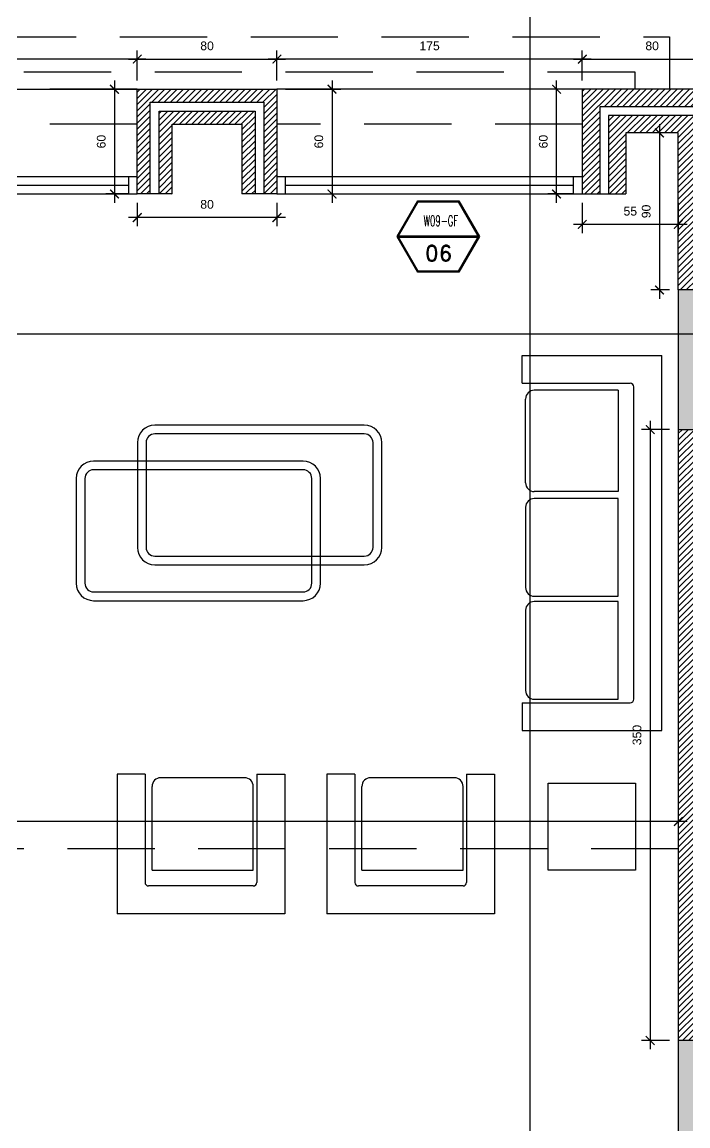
# Model space of a CAD drawing. Header units: centimetres. Extents: x 96271 to 179142, y 9855 to 112216.
# Drawn here: x 139361 to 139742, y 71701 to 72334 of the extents above; entities that cross this region are included whole.
import ezdxf
from ezdxf.enums import TextEntityAlignment as Align

# ---------------------------------------------------------------- set-up
doc = ezdxf.new("R2010")
doc.units = ezdxf.units.CM
doc.header["$LTSCALE"] = 100
doc.header["$MEASUREMENT"] = 0
doc.header["$PDSIZE"] = 0.2
doc.linetypes.add('DASHED', pattern=[0.75, 0.5, -0.25])
doc.layers.get('0').update_dxf_attribs({"linetype": 'CONTINUOUS'})
doc.layers.get('DEFPOINTS').update_dxf_attribs({"linetype": 'CONTINUOUS'})
for name, color, linetype in [('A-Dim', 2, 'CONTINUOUS'), ('A-Dim CMU', 2, 'CONTINUOUS'), ('A-Furn-Free', 32, 'CONTINUOUS'), ('A-Glass-Full', 140, 'CONTINUOUS'), ('A-Otln-Abv', 1, 'DASHED'), ('A-Patt-CMU', 8, 'CONTINUOUS'), ('A-Patt-Strcr', 8, 'CONTINUOUS'), ('A-Wall-Full', 5, 'CONTINUOUS'), ('A-Wall-Prht', 2, 'CONTINUOUS'), ('A-Wall-Strctr', 6, 'CONTINUOUS'), ('A-WINDOW-ANOT', 131, 'CONTINUOUS')]:
    doc.layers.add(name, color=color, linetype=linetype)
doc.layers.add('A-Sect-Iden', color=191, linetype='CONTINUOUS', lineweight=25)
doc.styles.add('ROMAND', font='romand.shx', dxfattribs={"height": 10})
doc.styles.get("Standard").update_dxf_attribs({"font": 'arial.ttf'})
doc.dimstyles.new('1-50', dxfattribs={"dimtxt": 11.25, "dimasz": 5, "dimexe": 5, "dimexo": 5, "dimgap": 5, "dimtad": 1, "dimdec": 1, "dimrnd": 0.5, "dimzin": 12, "dimdsep": 46, "dimtxsty": 'Standard', "dimblk": 'ARCHTICK', "dimcen": 0.09, "dimdle": 5, "dimadec": 0, "dimazin": 3, "dimtfac": 1, "dimtdec": 1, "dimtix": 1, "dimtofl": 0, "dimtmove": 1, "dimatfit": 3, "dimfxl": 5, "dimtolj": 1, "dimtzin": 0, "dimarcsym": 0})
pattern_1 = [(225, (149663.1543, 69378.0145), (1.76776695, -1.76776695), [])]

# ---------------------------------------------------------------- blocks, each defined once
blk = doc.blocks.new('_ArchTick')
at = {"color": 0, "linetype": 'ByBlock', "const_width": 0.15}
blk.add_lwpolyline([(-0.5, -0.5), (0.5, 0.5)], dxfattribs=at)
blk = doc.blocks.new('*D155')
at = {"layer": 'A-Dim', "color": 0, "lineweight": -2, "transparency": 16777216}
blk.add_line((139741.56, 71875.8), (138906.56, 71875.8), dxfattribs=at)
at = {"layer": 'DEFPOINTS', "color": 0, "transparency": 16777216}
for p in [(138911.56, 71875.8), (138911.56, 71723.54), (139736.56, 71723.54)]:
    blk.add_point(p, dxfattribs=at)
at = {"layer": 'A-Dim', "color": 0, "lineweight": -2, "transparency": 16777216, "xscale": 5, "yscale": 5, "zscale": 5}
for p, rotation in [((138911.56, 71875.8), 180.0000000020192), ((139736.56, 71875.8), 2.019184819346265e-09)]:
    blk.add_blockref('_ArchTick', p, dxfattribs=dict(at, rotation=rotation))
at = {"layer": 'A-Dim', "color": 0, "transparency": 16777216, "insert": (139324.06, 71886.54), "char_height": 11.25, "attachment_point": 5, "rotation": 0}
blk.add_mtext('\\A1;825', dxfattribs=at)
blk = doc.blocks.new('LAMM003')
for p, q in [((0.6, 0.8), (-0.6, 0.8)), ((-0.7, 0.7), (-0.7, 0.1)), ((-0.65, 0.7), (-0.65, 0.1)), ((0.6, 0.75), (-0.6, 0.75)), ((0.65, 0.1), (0.65, 0.7)), ((0.7, 0.1), (0.7, 0.7)), ((-0.6, 0.05), (0.6, 0.05)), ((-0.6, 0), (0.6, 0))]:
    blk.add_line(p, q)
for centre, radius, start, end in [((-0.6, 0.7), 0.1, 90, 180), ((0.6, 0.7), 0.1, 360, 90), ((-0.6, 0.7), 0.05, 90, 180), ((0.6, 0.7), 0.05, 360, 90), ((-0.6, 0.1), 0.1, 180, 270), ((-0.6, 0.1), 0.05, 180, 270), ((0.6, 0.1), 0.1, 270, 0), ((0.6, 0.1), 0.05, 270, 0)]:
    blk.add_arc(centre, radius, start, end)
blk = doc.blocks.new('*D666')
at = {"layer": 'A-Dim CMU', "color": 0, "lineweight": -2, "transparency": 16777216}
for p, q in [((139421.56, 72312.59), (139511.56, 72312.59)), ((139426.56, 72300.33), (139426.56, 72317.59)), ((139506.56, 72300.33), (139506.56, 72317.59))]:
    blk.add_line(p, q, dxfattribs=at)
at = {"layer": 'DEFPOINTS', "color": 0, "transparency": 16777216}
for p in [(139506.56, 72312.59), (139426.56, 72295.33), (139506.56, 72295.33)]:
    blk.add_point(p, dxfattribs=at)
at = {"layer": 'A-Dim CMU', "color": 0, "lineweight": -2, "transparency": 16777216, "xscale": 5, "yscale": 5, "zscale": 5, "rotation": 180}
blk.add_blockref('_ArchTick', (139426.56, 72312.59), dxfattribs=at)
at = {"layer": 'A-Dim CMU', "color": 0, "lineweight": -2, "transparency": 16777216, "xscale": 5, "yscale": 5, "zscale": 5}
blk.add_blockref('_ArchTick', (139506.56, 72312.59), dxfattribs=at)
at = {"layer": 'A-Dim CMU', "color": 0, "transparency": 16777216, "insert": (139466.56, 72320.15), "char_height": 5, "attachment_point": 5}
blk.add_mtext('\\A1;80', dxfattribs=at)
blk = doc.blocks.new('*D667')
at = {"layer": 'A-Dim CMU', "color": 0, "lineweight": -2, "transparency": 16777216}
for p, q in [((139538.15, 72300.33), (139538.15, 72230.33)), ((139511.56, 72295.33), (139543.15, 72295.33)), ((139511.56, 72235.33), (139543.15, 72235.33))]:
    blk.add_line(p, q, dxfattribs=at)
at = {"layer": 'DEFPOINTS', "color": 0, "transparency": 16777216}
for p in [(139506.56, 72295.33), (139506.56, 72235.33), (139538.15, 72235.33)]:
    blk.add_point(p, dxfattribs=at)
at = {"layer": 'A-Dim CMU', "color": 0, "lineweight": -2, "transparency": 16777216, "xscale": 5, "yscale": 5, "zscale": 5}
for p, rotation in [((139538.15, 72295.33), 90), ((139538.15, 72235.33), 270)]:
    blk.add_blockref('_ArchTick', p, dxfattribs=dict(at, rotation=rotation))
at = {"layer": 'A-Dim CMU', "color": 0, "transparency": 16777216, "insert": (139530.59, 72265.33), "char_height": 5, "attachment_point": 5, "rotation": 90}
blk.add_mtext('\\A1;60', dxfattribs=at)
blk = doc.blocks.new('*D668')
at = {"layer": 'A-Dim CMU', "color": 0, "lineweight": -2, "transparency": 16777216}
for p, q in [((139426.56, 72230.33), (139426.56, 72216.8)), ((139506.56, 72230.33), (139506.56, 72216.8)), ((139511.56, 72221.8), (139421.56, 72221.8))]:
    blk.add_line(p, q, dxfattribs=at)
at = {"layer": 'DEFPOINTS', "color": 0, "transparency": 16777216}
for p in [(139426.56, 72235.33), (139506.56, 72235.33), (139426.56, 72221.8)]:
    blk.add_point(p, dxfattribs=at)
at = {"layer": 'A-Dim CMU', "color": 0, "lineweight": -2, "transparency": 16777216, "xscale": 5, "yscale": 5, "zscale": 5, "rotation": 180}
blk.add_blockref('_ArchTick', (139426.56, 72221.8), dxfattribs=at)
at = {"layer": 'A-Dim CMU', "color": 0, "lineweight": -2, "transparency": 16777216, "xscale": 5, "yscale": 5, "zscale": 5}
blk.add_blockref('_ArchTick', (139506.56, 72221.8), dxfattribs=at)
at = {"layer": 'A-Dim CMU', "color": 0, "transparency": 16777216, "insert": (139466.56, 72229.35), "char_height": 5, "attachment_point": 5}
blk.add_mtext('\\A1;80', dxfattribs=at)
blk = doc.blocks.new('*D669')
at = {"layer": 'A-Dim CMU', "color": 0, "lineweight": -2, "transparency": 16777216}
for p, q in [((139413.52, 72300.33), (139413.52, 72230.33)), ((139421.56, 72295.33), (139408.52, 72295.33)), ((139421.56, 72235.33), (139408.52, 72235.33))]:
    blk.add_line(p, q, dxfattribs=at)
at = {"layer": 'DEFPOINTS', "color": 0, "transparency": 16777216}
for p in [(139426.56, 72295.33), (139413.52, 72235.33), (139426.56, 72235.33)]:
    blk.add_point(p, dxfattribs=at)
at = {"layer": 'A-Dim CMU', "color": 0, "lineweight": -2, "transparency": 16777216, "xscale": 5, "yscale": 5, "zscale": 5}
for p, rotation in [((139413.52, 72295.33), 90), ((139413.52, 72235.33), 270)]:
    blk.add_blockref('_ArchTick', p, dxfattribs=dict(at, rotation=rotation))
at = {"layer": 'A-Dim CMU', "color": 0, "transparency": 16777216, "insert": (139405.97, 72265.33), "char_height": 5, "attachment_point": 5, "rotation": 90}
blk.add_mtext('\\A1;60', dxfattribs=at)
blk = doc.blocks.new('*D670')
at = {"layer": 'A-Dim CMU', "color": 0, "lineweight": -2, "transparency": 16777216}
for p, q in [((139676.56, 72312.59), (139766.56, 72312.59)), ((139681.56, 72300.33), (139681.56, 72317.59)), ((139761.56, 72300.33), (139761.56, 72317.59))]:
    blk.add_line(p, q, dxfattribs=at)
at = {"layer": 'DEFPOINTS', "color": 0, "transparency": 16777216}
for p in [(139761.56, 72312.59), (139681.56, 72295.33), (139761.56, 72295.33)]:
    blk.add_point(p, dxfattribs=at)
at = {"layer": 'A-Dim CMU', "color": 0, "lineweight": -2, "transparency": 16777216, "xscale": 5, "yscale": 5, "zscale": 5, "rotation": 180}
blk.add_blockref('_ArchTick', (139681.56, 72312.59), dxfattribs=at)
at = {"layer": 'A-Dim CMU', "color": 0, "lineweight": -2, "transparency": 16777216, "xscale": 5, "yscale": 5, "zscale": 5}
blk.add_blockref('_ArchTick', (139761.56, 72312.59), dxfattribs=at)
at = {"layer": 'A-Dim CMU', "color": 0, "transparency": 16777216, "insert": (139721.56, 72320.15), "char_height": 5, "attachment_point": 5}
blk.add_mtext('\\A1;80', dxfattribs=at)
blk = doc.blocks.new('*D672')
at = {"layer": 'A-Dim CMU', "color": 0, "lineweight": -2, "transparency": 16777216}
for p, q in [((139725.74, 72275.33), (139725.74, 72175.33)), ((139731.56, 72270.33), (139720.74, 72270.33)), ((139731.56, 72180.33), (139720.74, 72180.33))]:
    blk.add_line(p, q, dxfattribs=at)
at = {"layer": 'DEFPOINTS', "color": 0, "transparency": 16777216}
for p in [(139736.56, 72270.33), (139725.74, 72180.33), (139736.56, 72180.33)]:
    blk.add_point(p, dxfattribs=at)
at = {"layer": 'A-Dim CMU', "color": 0, "lineweight": -2, "transparency": 16777216, "xscale": 5, "yscale": 5, "zscale": 5}
for p, rotation in [((139725.74, 72270.33), 90), ((139725.74, 72180.33), 270)]:
    blk.add_blockref('_ArchTick', p, dxfattribs=dict(at, rotation=rotation))
at = {"layer": 'A-Dim CMU', "color": 0, "transparency": 16777216, "insert": (139718.18, 72225.33), "char_height": 5, "attachment_point": 5, "rotation": 90}
blk.add_mtext('\\A1;90', dxfattribs=at)
blk = doc.blocks.new('*D673')
at = {"layer": 'A-Dim CMU', "color": 0, "lineweight": -2, "transparency": 16777216}
for p, q in [((139681.56, 72230.33), (139681.56, 72212.89)), ((139736.56, 72230.33), (139736.56, 72212.89)), ((139741.56, 72217.89), (139676.56, 72217.89))]:
    blk.add_line(p, q, dxfattribs=at)
at = {"layer": 'DEFPOINTS', "color": 0, "transparency": 16777216}
for p in [(139681.56, 72235.33), (139736.56, 72235.33), (139681.56, 72217.89)]:
    blk.add_point(p, dxfattribs=at)
at = {"layer": 'A-Dim CMU', "color": 0, "lineweight": -2, "transparency": 16777216, "xscale": 5, "yscale": 5, "zscale": 5, "rotation": 180}
blk.add_blockref('_ArchTick', (139681.56, 72217.89), dxfattribs=at)
at = {"layer": 'A-Dim CMU', "color": 0, "lineweight": -2, "transparency": 16777216, "xscale": 5, "yscale": 5, "zscale": 5}
blk.add_blockref('_ArchTick', (139736.56, 72217.89), dxfattribs=at)
at = {"layer": 'A-Dim CMU', "color": 0, "transparency": 16777216, "insert": (139709.06, 72225.43), "char_height": 5, "attachment_point": 5}
blk.add_mtext('\\A1;55', dxfattribs=at)
blk = doc.blocks.new('*D674')
at = {"layer": 'A-Dim CMU', "color": 0, "lineweight": -2, "transparency": 16777216}
for p, q in [((139666.78, 72230.33), (139666.78, 72300.33)), ((139676.56, 72295.33), (139661.78, 72295.33)), ((139676.56, 72235.33), (139661.78, 72235.33))]:
    blk.add_line(p, q, dxfattribs=at)
at = {"layer": 'DEFPOINTS', "color": 0, "transparency": 16777216}
for p in [(139666.78, 72295.33), (139681.56, 72295.33), (139681.56, 72235.33)]:
    blk.add_point(p, dxfattribs=at)
at = {"layer": 'A-Dim CMU', "color": 0, "lineweight": -2, "transparency": 16777216, "xscale": 5, "yscale": 5, "zscale": 5}
for p, rotation in [((139666.78, 72295.33), 90), ((139666.78, 72235.33), 270)]:
    blk.add_blockref('_ArchTick', p, dxfattribs=dict(at, rotation=rotation))
at = {"layer": 'A-Dim CMU', "color": 0, "transparency": 16777216, "insert": (139659.23, 72265.33), "char_height": 5, "attachment_point": 5, "rotation": 90}
blk.add_mtext('\\A1;60', dxfattribs=at)
blk = doc.blocks.new('*D675')
at = {"layer": 'A-Dim CMU', "color": 0, "lineweight": -2, "transparency": 16777216}
for p, q in [((139686.56, 72312.59), (139501.56, 72312.59)), ((139506.56, 72300.33), (139506.56, 72317.59)), ((139681.56, 72300.33), (139681.56, 72317.59))]:
    blk.add_line(p, q, dxfattribs=at)
at = {"layer": 'DEFPOINTS', "color": 0, "transparency": 16777216}
for p in [(139506.56, 72312.59), (139506.56, 72295.33), (139681.56, 72295.33)]:
    blk.add_point(p, dxfattribs=at)
at = {"layer": 'A-Dim CMU', "color": 0, "lineweight": -2, "transparency": 16777216, "xscale": 5, "yscale": 5, "zscale": 5, "rotation": 180}
blk.add_blockref('_ArchTick', (139506.56, 72312.59), dxfattribs=at)
at = {"layer": 'A-Dim CMU', "color": 0, "lineweight": -2, "transparency": 16777216, "xscale": 5, "yscale": 5, "zscale": 5}
blk.add_blockref('_ArchTick', (139681.56, 72312.59), dxfattribs=at)
at = {"layer": 'A-Dim CMU', "color": 0, "transparency": 16777216, "insert": (139594.06, 72320.15), "char_height": 5, "attachment_point": 5}
blk.add_mtext('\\A1;175', dxfattribs=at)
blk = doc.blocks.new('*D676')
at = {"layer": 'A-Dim CMU', "color": 0, "lineweight": -2, "transparency": 16777216}
for p, q in [((139431.56, 72312.59), (139226.56, 72312.59)), ((139231.56, 72300.33), (139231.56, 72317.59)), ((139426.56, 72300.33), (139426.56, 72317.59))]:
    blk.add_line(p, q, dxfattribs=at)
at = {"layer": 'DEFPOINTS', "color": 0, "transparency": 16777216}
for p in [(139231.56, 72312.59), (139231.56, 72295.33), (139426.56, 72295.33)]:
    blk.add_point(p, dxfattribs=at)
at = {"layer": 'A-Dim CMU', "color": 0, "lineweight": -2, "transparency": 16777216, "xscale": 5, "yscale": 5, "zscale": 5, "rotation": 180}
blk.add_blockref('_ArchTick', (139231.56, 72312.59), dxfattribs=at)
at = {"layer": 'A-Dim CMU', "color": 0, "lineweight": -2, "transparency": 16777216, "xscale": 5, "yscale": 5, "zscale": 5}
blk.add_blockref('_ArchTick', (139426.56, 72312.59), dxfattribs=at)
at = {"layer": 'A-Dim CMU', "color": 0, "transparency": 16777216, "insert": (139329.06, 72320.15), "char_height": 5, "attachment_point": 5}
blk.add_mtext('\\A1;195', dxfattribs=at)
blk = doc.blocks.new('*D678')
at = {"layer": 'A-Dim CMU', "color": 0, "lineweight": -2, "transparency": 16777216}
for p, q in [((139720.45, 72105.33), (139720.45, 71745.33)), ((139731.56, 72100.33), (139715.45, 72100.33)), ((139731.56, 71750.33), (139715.45, 71750.33))]:
    blk.add_line(p, q, dxfattribs=at)
at = {"layer": 'DEFPOINTS', "color": 0, "transparency": 16777216}
for p in [(139736.56, 72100.33), (139720.45, 71750.33), (139736.56, 71750.33)]:
    blk.add_point(p, dxfattribs=at)
at = {"layer": 'A-Dim CMU', "color": 0, "lineweight": -2, "transparency": 16777216, "xscale": 5, "yscale": 5, "zscale": 5}
for p, rotation in [((139720.45, 72100.33), 90), ((139720.45, 71750.33), 270)]:
    blk.add_blockref('_ArchTick', p, dxfattribs=dict(at, rotation=rotation))
at = {"layer": 'A-Dim CMU', "color": 0, "transparency": 16777216, "insert": (139712.9, 71925.33), "char_height": 5, "attachment_point": 5, "rotation": 90}
blk.add_mtext('\\A1;350', dxfattribs=at)
blk = doc.blocks.new('WINDOW-TAGS')
at = {"color": 4}
for p, q in [((231, 535), (1283, 535)), ((231, 528), (1283, 528)), ((231, 521), (1283, 521))]:
    blk.add_line(p, q, dxfattribs=at)
for points in [[(1299, 528), (1028, 997), (486, 997), (215, 528), (486, 58), (1028, 58)], [(1291, 528), (1024, 990), (490, 990), (223, 528), (490, 65), (1024, 65)], [(1283, 528), (1020, 983), (494, 983), (231, 528), (494, 72), (1020, 72)]]:
    blk.add_lwpolyline(points, close=True, dxfattribs=at)
at = {"color": 4, "style": 'ROMAND'}
for tag, p in [('LEVEL', (761, 644)), ('WINDOW-NO', (871, 199))]:
    blk.add_attdef(tag, text='', height=210, dxfattribs=at).set_placement(p, align=Align.CENTER)

msp = doc.modelspace()

# ---------------------------------------------------------------- hatches: boundary and pattern name
h = msp.add_hatch()
h.set_pattern_fill('ANSI31', color=256)
h.set_pattern_definition([(45, (149598.39317, 77124.04687), (-0.0883883476, 0.0883883476), [])])
h.paths.add_polyline_path([(139174.246, 72392.249), (139246.91, 72392.249), (139246.91, 72413.114), (139174.246, 72413.114)], flags=9)
h.paths.add_polyline_path([(140226.946, 72673.036), (140299.61, 72673.036), (140299.61, 72693.901), (140226.946, 72693.901)], flags=9)
h.paths.add_polyline_path([(139478.291, 71335.86), (139572.945, 71335.86), (139572.945, 71356.724), (139478.291, 71356.724)], flags=9)
h.paths.add_polyline_path([(139473.892, 72046.153), (139573.263, 72046.153), (139573.263, 72067.017), (139473.892, 72067.017)], flags=9)
h.paths.add_polyline_path([(139147.928, 72046.153), (139247.3, 72046.153), (139247.3, 72067.017), (139147.928, 72067.017)], flags=9)
h.paths.add_polyline_path([(139470.763, 71539.923), (139573.263, 71539.923), (139573.263, 71560.788), (139470.763, 71560.788)], flags=9)
h.paths.add_polyline_path([(139147.928, 71540.705), (139247.3, 71540.705), (139247.3, 71561.57), (139147.928, 71561.57)], flags=9)
h.paths.add_polyline_path([(140021.505, 72000.212), (140102.789, 72000.212), (140102.789, 72021.077), (140021.505, 72021.077)], flags=9)
h.paths.add_polyline_path([(140194.744, 72385.712), (140261.889, 72385.712), (140261.889, 72406.577), (140194.744, 72406.577)], flags=9)
h.paths.add_polyline_path([(139833.124, 71806.712), (139915.989, 71806.712), (139915.989, 71827.577), (139833.124, 71827.577)], flags=9)
at = {"layer": 'A-Patt-CMU'}
h = msp.add_hatch(dxfattribs=at)
h.set_pattern_fill('ANSI31', color=256, scale=20, angle=180)
h.set_pattern_definition(pattern_1)
h.paths.add_polyline_path([(140126.559, 71870.329), (140381.559, 71870.329), (140381.559, 71885.329), (139986.559, 71885.329), (139986.559, 71870.329), (140111.559, 71870.329), (140111.559, 71685.329), (140086.559, 71685.329), (140086.559, 71670.329), (140126.559, 71670.329)])
h.paths.add_polyline_path([(139986.559, 71700.329), (139961.559, 71700.329), (139961.559, 71670.329), (140006.559, 71670.329), (140006.559, 71685.329), (139986.559, 71685.329)])
h.paths.add_polyline_path([(139986.559, 72050.329), (139961.559, 72050.329), (139961.559, 71985.329), (139986.559, 71985.329)])
h.paths.add_polyline_path([(140391.559, 72030.329), (140401.559, 72030.329), (140401.559, 72050.329), (140461.559, 72050.329), (140461.559, 72060.329), (140391.559, 72060.329)])
h.paths.add_polyline_path([(140221.559, 71450.329), (140221.559, 71285.329), (140161.559, 71285.329), (140161.559, 71275.329), (140231.559, 71275.329), (140231.559, 71450.329)])
h.paths.add_polyline_path([(139476.559, 71185.329), (139356.559, 71185.329), (139356.559, 71175.329), (139476.559, 71175.329)])
h.paths.add_polyline_path([(139356.559, 71190.329), (139476.559, 71190.329), (139476.559, 71200.329), (139356.559, 71200.329)])
h.paths.add_polyline_path([(138976.559, 71185.329), (138936.559, 71185.329), (138936.559, 71175.329), (138976.559, 71175.329)])
h.paths.add_polyline_path([(138936.559, 71190.329), (138976.559, 71190.329), (138976.559, 71200.329), (138936.559, 71200.329)])
h.paths.add_polyline_path([(139736.559, 71185.329), (139681.559, 71185.329), (139681.559, 71175.329), (139736.559, 71175.329)])
h.paths.add_polyline_path([(139681.559, 71190.329), (139736.559, 71190.329), (139736.559, 71200.329), (139681.559, 71200.329)])
h.paths.add_polyline_path([(139746.559, 71750.329), (139746.559, 72100.329), (139736.559, 72100.329), (139736.559, 71750.329)])
h.paths.add_polyline_path([(139751.559, 72100.329), (139751.559, 71750.329), (139761.559, 71750.329), (139761.559, 72100.329)])
h.paths.add_polyline_path([(139751.559, 71445.329), (139751.559, 71315.329), (139761.559, 71315.329), (139761.559, 71435.329), (139791.559, 71435.329), (139791.559, 71445.329)], flags=17)
h.paths.add_polyline_path([(139746.559, 71315.329), (139746.559, 71450.329), (139791.559, 71450.329), (139791.559, 71460.329), (139736.559, 71460.329), (139736.559, 71315.329)])
h.paths.add_polyline_path([(139961.559, 71445.329), (139921.559, 71445.329), (139921.559, 71435.329), (139961.559, 71435.329)])
h.paths.add_polyline_path([(139921.559, 71450.329), (139961.559, 71450.329), (139961.559, 71460.329), (139921.559, 71460.329)])
h.paths.add_polyline_path([(140471.559, 72125.329), (140471.559, 72180.329), (140461.559, 72180.329), (140461.559, 72125.329)])
h.paths.add_polyline_path([(140476.559, 72180.329), (140476.559, 72125.329), (140486.559, 72125.329), (140486.559, 72180.329)])
h.paths.add_polyline_path([(140476.559, 72520.329), (140476.559, 72390.329), (140486.559, 72390.329), (140486.559, 72530.329), (140461.559, 72530.329), (140461.559, 72520.329)])
h.paths.add_polyline_path([(140471.559, 72390.329), (140471.559, 72515.329), (140461.559, 72515.329), (140461.559, 72390.329)], flags=17)
h.paths.add_polyline_path([(139971.559, 72520.329), (139986.559, 72520.329), (139986.559, 72530.329), (139961.559, 72530.329), (139961.559, 72390.329), (139971.559, 72390.329)])
h.paths.add_polyline_path([(139986.559, 72515.329), (139976.559, 72515.329), (139976.559, 72390.329), (139986.559, 72390.329)], flags=17)
h.paths.add_polyline_path([(139976.559, 72285.329), (139976.559, 72245.329), (139986.559, 72245.329), (139986.559, 72285.329)])
h.paths.add_polyline_path([(139971.559, 72245.329), (139971.559, 72285.329), (139961.559, 72285.329), (139961.559, 72245.329)])
h.paths.add_polyline_path([(139976.559, 72180.329), (139976.559, 72125.329), (139986.559, 72125.329), (139986.559, 72180.329)])
h.paths.add_polyline_path([(139971.559, 72125.329), (139971.559, 72180.329), (139961.559, 72180.329), (139961.559, 72125.329)])
h = msp.add_hatch(dxfattribs=at)
h.set_pattern_fill('ANSI31', color=256, scale=20, angle=180)
h.set_pattern_definition(pattern_1)
h.paths.add_polyline_path([(138956.559, 72295.329), (138876.559, 72295.329), (138876.559, 72180.329), (138884.059, 72180.329), (138884.059, 72287.829), (138949.059, 72287.829), (138949.059, 72235.329), (138956.559, 72235.329)])
h.paths.add_polyline_path([(138944.059, 72282.829), (138889.059, 72282.829), (138889.059, 72180.329), (138896.559, 72180.329), (138896.559, 72275.329), (138936.559, 72275.329), (138936.559, 72235.329), (138944.059, 72235.329)], flags=17)
h.paths.add_polyline_path([(139231.559, 72295.329), (139151.559, 72295.329), (139151.559, 72235.329), (139159.059, 72235.329), (139159.059, 72287.829), (139224.059, 72287.829), (139224.059, 72235.329), (139231.559, 72235.329)])
h.paths.add_polyline_path([(139219.059, 72282.829), (139164.059, 72282.829), (139164.059, 72235.329), (139171.559, 72235.329), (139171.559, 72275.329), (139211.559, 72275.329), (139211.559, 72235.329), (139219.059, 72235.329)], flags=17)
h.paths.add_polyline_path([(139506.559, 72295.329), (139426.559, 72295.329), (139426.559, 72235.329), (139434.059, 72235.329), (139434.059, 72287.829), (139499.059, 72287.829), (139499.059, 72235.329), (139506.559, 72235.329)])
h.paths.add_polyline_path([(139494.059, 72282.829), (139439.059, 72282.829), (139439.059, 72235.329), (139446.559, 72235.329), (139446.559, 72275.329), (139486.559, 72275.329), (139486.559, 72235.329), (139494.059, 72235.329)], flags=17)
h.paths.add_polyline_path([(139761.559, 72295.329), (139681.559, 72295.329), (139681.559, 72235.329), (139691.559, 72235.329), (139691.559, 72285.329), (139751.559, 72285.329), (139751.559, 72180.329), (139761.559, 72180.329)])
h.paths.add_polyline_path([(139746.559, 72280.329), (139696.559, 72280.329), (139696.559, 72235.329), (139706.559, 72235.329), (139706.559, 72270.329), (139736.559, 72270.329), (139736.559, 72180.329), (139746.559, 72180.329)], flags=17)
at = {"layer": 'A-Patt-Strcr'}
h = msp.add_hatch(dxfattribs=at)
h.set_pattern_fill('AR-CONC', color=256, scale=2)
h.set_pattern_definition([(50, (149598.393, 77124.047), (14.345204, -1.255043), [1.5, -16.5]), (355, (149598.393, 77124.047), (-2.775027, 15.043843), [1.2, -13.2]), (100.45144, (149599.589, 77123.942), (11.570177, 13.7888), [1.274804, -14.022842]), (46.1842, (149598.393, 77128.047), (21.344827, -3.310386), [2.25, -24.75]), (96.63564, (149600.172, 77127.77), (18.69324, 19.482372), [1.912207, -21.034275]), (351.18416, (149598.393, 77128.047), (18.69324, 19.482372), [1.8, -19.8]), (21, (149600.393, 77127.047), (11.938141, -8.052378), [1.5, -16.5]), (326, (149600.393, 77127.047), (4.866307, 14.503001), [1.2, -13.2]), (71.45144, (149601.388, 77126.376), (16.804448, 6.450623), [1.274804, -14.022842]), (37.5, (149598.393, 77124.047), (0.243197, 6.657877), [0, -13.04, 0, -13.4, 0, -13.25]), (7.5, (149598.393, 77124.047), (5.2613907, 7.8882342), [0, -7.64, 0, -12.74, 0, -5.05]), (327.5, (149593.933, 77124.047), (10.6764487, -0.4510974), [0, -5, 0, -15.6, 0, -20.7]), (317.5, (149591.933, 77124.047), (11.6637234, 2.0021), [0, -6.5, 0, -10.36, 0, -14.7])])
h.paths.add_polyline_path([(140136.559, 71300.329), (139986.559, 71300.329), (139986.559, 71275.329), (140136.559, 71275.329)])
h.paths.add_polyline_path([(140341.559, 71600.329), (140311.559, 71600.329), (140311.559, 71570.329), (140341.559, 71570.329)])
h.paths.add_polyline_path([(140341.559, 71750.329), (140311.559, 71750.329), (140311.559, 71720.329), (140341.559, 71720.329)])
h.paths.add_polyline_path([(139986.559, 71895.329), (139961.559, 71895.329), (139961.559, 71700.329), (139986.559, 71700.329)])
h.paths.add_polyline_path([(139761.559, 71315.329), (139736.559, 71315.329), (139736.559, 71175.329), (139761.559, 71175.329), (139761.559, 71214.093)])
h.paths.add_polyline_path([(138936.559, 71270.329), (138876.559, 71270.329), (138876.559, 71175.329), (138936.559, 71175.329)])
h.paths.add_polyline_path([(138936.559, 71750.329), (138876.559, 71750.329), (138876.559, 71670.329), (138936.559, 71670.329)])
h.paths.add_polyline_path([(138936.559, 72180.329), (138876.559, 72180.329), (138876.559, 72100.329), (138936.559, 72100.329)])
h.paths.add_polyline_path([(139986.559, 72125.329), (139961.559, 72125.329), (139961.559, 72050.329), (139986.559, 72050.329)])
h.paths.add_polyline_path([(139986.559, 72390.329), (139961.559, 72390.329), (139961.559, 72350.329), (139986.559, 72350.329)])
h.paths.add_polyline_path([(140486.559, 72390.329), (140461.559, 72390.329), (140461.559, 72350.329), (140486.559, 72350.329)])
h.paths.add_polyline_path([(140486.559, 72125.329), (140461.559, 72125.329), (140461.559, 72085.283), (140486.559, 72085.283)])
h.paths.add_polyline_path([(140506.559, 71895.329), (140381.559, 71895.329), (140381.559, 71870.329), (140506.559, 71870.329)])
h.paths.add_polyline_path([(140461.559, 72050.329), (140486.559, 72050.329), (140486.559, 72085.283), (140461.559, 72085.283)])
h.paths.add_polyline_path([(139976.559, 71430.329), (139976.559, 71460.329), (139961.559, 71460.329), (139961.559, 71275.329), (139986.559, 71275.329), (139986.559, 71430.329)])
h.paths.add_polyline_path([(140146.559, 71430.329), (140136.559, 71430.329), (140136.559, 71275.329), (140161.559, 71275.329), (140161.559, 71460.329), (140146.559, 71460.329)])
h.paths.add_polyline_path([(139761.559, 71750.329), (139736.559, 71750.329), (139736.559, 71670.329), (139761.559, 71670.329)])
h.paths.add_polyline_path([(139761.559, 72180.329), (139736.559, 72180.329), (139736.559, 72100.329), (139761.559, 72100.329)])

# ---------------------------------------------------------------- linework, layer by layer
at = {"layer": 'A-Furn-Free', "linetype": 'ByBlock'}
for p, q in [((139647.046, 72142.844), (139727.046, 72142.844)), ((139647.046, 72126.844), (139647.046, 72142.844)), ((139727.046, 71927.844), (139727.046, 72142.844)), ((139647.046, 72126.844), (139709.046, 72126.844)), ((139702.046, 72122.844), (139654.046, 72122.844)), ((139702.046, 72122.844), (139702.046, 72064.844)), ((139711.046, 71945.844), (139711.046, 72124.844)), ((139649.046, 72069.844), (139649.046, 72117.844)), ((139702.046, 72064.844), (139654.046, 72064.844)), ((139702.046, 72060.844), (139654.046, 72060.844)), ((139702.046, 72004.844), (139702.046, 72060.844)), ((139649.046, 72055.844), (139649.046, 72009.844)), ((139654.046, 72004.844), (139702.046, 72004.844)), ((139649.046, 71996.844), (139649.046, 71950.844)), ((139702.046, 72001.844), (139654.046, 72001.844)), ((139702.046, 71945.844), (139702.046, 72001.844)), ((139654.046, 71945.844), (139702.046, 71945.844)), ((139647.046, 71943.844), (139647.046, 71927.844)), ((139647.046, 71943.844), (139709.046, 71943.844)), ((139647.046, 71927.844), (139727.046, 71927.844)), ((139415.036, 71902.857), (139415.036, 71822.857)), ((139431.036, 71902.857), (139415.036, 71902.857)), ((139431.036, 71902.857), (139431.036, 71840.857)), ((139488.036, 71900.857), (139440.036, 71900.857)), ((139495.036, 71902.857), (139511.036, 71902.857)), ((139495.036, 71902.857), (139495.036, 71840.857)), ((139511.036, 71902.857), (139511.036, 71822.857)), ((139535.241, 71902.857), (139535.241, 71822.857)), ((139551.241, 71902.857), (139535.241, 71902.857)), ((139551.241, 71902.857), (139551.241, 71840.857)), ((139608.241, 71900.857), (139560.241, 71900.857)), ((139615.241, 71902.857), (139631.241, 71902.857)), ((139615.241, 71902.857), (139615.241, 71840.857)), ((139631.241, 71902.857), (139631.241, 71822.857)), ((139435.036, 71847.857), (139435.036, 71895.857)), ((139493.036, 71847.857), (139493.036, 71895.857)), ((139555.241, 71847.857), (139555.241, 71895.857)), ((139613.241, 71847.857), (139613.241, 71895.857)), ((139435.036, 71847.857), (139493.036, 71847.857)), ((139555.241, 71847.857), (139613.241, 71847.857)), ((139493.036, 71838.857), (139433.036, 71838.857)), ((139613.241, 71838.857), (139553.241, 71838.857)), ((139511.036, 71822.857), (139415.036, 71822.857)), ((139631.241, 71822.857), (139535.241, 71822.857))]:
    msp.add_line(p, q, dxfattribs=at)
msp.add_lwpolyline([(139712.046, 71897.844), (139712.046, 71847.844), (139662.046, 71847.844), (139662.046, 71897.844)], close=True, dxfattribs=at)
for centre, radius, start, end in [((139654.046, 72117.844), 5, 90, 180), ((139709.046, 72124.844), 2, 360, 90), ((139654.046, 72069.844), 5, 180, 270), ((139654.046, 72055.844), 5, 90, 180), ((139654.046, 72009.844), 5, 180, 270), ((139654.046, 72009.844), 5, 180, 270), ((139654.046, 71996.844), 5, 90, 180), ((139654.046, 71950.844), 5, 180, 270), ((139709.046, 71945.844), 2, 270, 360), ((139440.036, 71895.857), 5, 90, 180), ((139488.036, 71895.857), 5, 360, 90), ((139560.241, 71895.857), 5, 90, 180), ((139608.241, 71895.857), 5, 360, 90), ((139433.036, 71840.857), 2, 180, 270), ((139493.036, 71840.857), 2, 270, 360), ((139553.241, 71840.857), 2, 180, 270), ((139613.241, 71840.857), 2, 270, 360)]:
    msp.add_arc(centre, radius, start, end, dxfattribs=at)
at = {"layer": 'A-Glass-Full'}
for p, q in [((139231.559, 72245.329), (139426.559, 72245.329)), ((139421.559, 72245.329), (139421.559, 72235.329)), ((139506.559, 72245.329), (139681.559, 72245.329)), ((139511.559, 72235.329), (139511.559, 72245.329)), ((139676.559, 72235.329), (139676.559, 72245.329)), ((139236.559, 72240.329), (139421.559, 72240.329)), ((139511.559, 72240.329), (139676.559, 72240.329)), ((139231.559, 72235.329), (139426.559, 72235.329)), ((139506.559, 72235.329), (139681.559, 72235.329))]:
    msp.add_line(p, q, dxfattribs=at)
at = {"layer": 'A-Otln-Abv'}
for p, q in [((139426.559, 72295.329), (139231.559, 72295.329)), ((139681.559, 72295.329), (139506.559, 72295.329)), ((139426.559, 72275.329), (139231.559, 72275.329)), ((139681.559, 72275.329), (139506.559, 72275.329)), ((138936.559, 71860.329), (139736.559, 71860.329))]:
    msp.add_line(p, q, dxfattribs=at)
for points in [[(138876.559, 72160.329), (138816.559, 72160.329), (138816.559, 72325.329), (139731.559, 72325.329), (139731.559, 72295.329)], [(138876.559, 72180.329), (138836.559, 72180.329), (138836.559, 72305.329), (139711.559, 72305.329), (139711.559, 72295.329)]]:
    msp.add_lwpolyline(points, dxfattribs=at)
at = {"layer": 'A-Sect-Iden'}
for p, q in [((139651.559, 73927.158), (139651.559, 70188.999)), ((136383.148, 72155.286), (141114.439, 72155.286))]:
    msp.add_line(p, q, dxfattribs=at)
at = {"layer": 'A-Wall-Full'}
msp.add_line((139736.559, 72100.329), (139736.559, 71750.329), dxfattribs=at)
for points in [[(139446.559, 72235.329), (139426.559, 72235.329), (139426.559, 72295.329), (139506.559, 72295.329), (139506.559, 72235.329), (139486.559, 72235.329)], [(139761.559, 72180.329), (139761.559, 72295.329), (139681.559, 72295.329), (139681.559, 72235.329), (139706.559, 72235.329)], [(139434.059, 72235.329), (139434.059, 72287.829), (139499.059, 72287.829), (139499.059, 72235.329)], [(139439.059, 72235.329), (139439.059, 72282.829), (139494.059, 72282.829), (139494.059, 72235.329)], [(139751.559, 72180.329), (139751.559, 72285.329), (139691.559, 72285.329), (139691.559, 72235.329)], [(139746.559, 72180.329), (139746.559, 72280.329), (139696.559, 72280.329), (139696.559, 72235.329)], [(139446.559, 72235.329), (139446.559, 72275.329), (139486.559, 72275.329), (139486.559, 72235.329)], [(139736.559, 72180.329), (139736.559, 72270.329), (139706.559, 72270.329), (139706.559, 72235.329)]]:
    msp.add_lwpolyline(points, dxfattribs=at)
at = {"layer": 'A-Wall-Prht'}
for p, q in [((139231.559, 72295.329), (139426.559, 72295.329)), ((139681.559, 72295.329), (139506.559, 72295.329))]:
    msp.add_line(p, q, dxfattribs=at)
at = {"layer": 'A-Wall-Strctr'}
for points in [[(139736.559, 72180.329), (139736.559, 72100.329), (139761.559, 72100.329), (139761.559, 72180.329)], [(139761.559, 71750.329), (139736.559, 71750.329), (139736.559, 71670.329), (139761.559, 71670.329)]]:
    msp.add_lwpolyline(points, close=True, dxfattribs=at)

# ---------------------------------------------------------------- block references
at = {"layer": 'A-Furn-Free', "linetype": 'ByBlock', "xscale": 100, "yscale": 100, "zscale": 100}
for p in [(139496.637, 72022.857), (139461.588, 72002.305)]:
    msp.add_blockref('LAMM003', p, dxfattribs=at)
at = {"layer": 'A-WINDOW-ANOT'}
ref = msp.add_blockref('WINDOW-TAGS', (139566.071, 72233.976), dxfattribs=dict(at, xscale=-0.04355999999916094, yscale=0.04355999999916094, zscale=0.04355999999916094, rotation=180))
ref.add_attrib('LEVEL', '06', dxfattribs={"layer": '0', "color": 4, "height": 9.1344, "style": 'ROMAND'}).set_placement((139599.229, 72196.803), align=Align.CENTER)
ref.add_attrib('WINDOW-NO', 'W09-GF', (139590.571, 72216.914), dxfattribs={"layer": '0', "color": 4, "height": 6, "style": 'ROMAND', "width": 0.6})

# ---------------------------------------------------------------- dimensions: what is measured, and where the dimension line sits
at = {"layer": 'A-Dim'}
dim = msp.add_aligned_dim(p1=(139736.559, 71723.541), p2=(138911.559, 71723.541), distance=-152.256, dimstyle='1-50', override={"dimse1": 1, "dimse2": 1}, dxfattribs=at)
dim.commit()
dim.dimension.update_dxf_attribs({"geometry": '*D155', "text_midpoint": (139324.059, 71886.541)})
at = {"layer": 'A-Dim CMU'}
for p1, p2, distance, picture, middle in [((139426.559, 72295.329), (139231.559, 72295.329), -17.264, '*D676', (139329.059, 72320.146)), ((139426.559, 72295.329), (139506.559, 72295.329), 17.264, '*D666', (139466.559, 72320.146)), ((139681.559, 72295.329), (139506.559, 72295.329), -17.264, '*D675', (139594.059, 72320.146)), ((139681.559, 72295.329), (139761.559, 72295.329), 17.264, '*D670', (139721.559, 72320.146)), ((139426.559, 72295.329), (139426.559, 72235.329), -13.04, '*D669', (139405.967, 72265.329)), ((139506.559, 72295.329), (139506.559, 72235.329), 31.587, '*D667', (139530.593, 72265.329)), ((139681.559, 72235.329), (139681.559, 72295.329), 14.777, '*D674', (139659.229, 72265.329)), ((139736.559, 72270.329), (139736.559, 72180.329), -10.822, '*D672', (139718.185, 72225.329)), ((139506.559, 72235.329), (139426.559, 72235.329), 13.528, '*D668', (139466.559, 72229.354)), ((139736.559, 72235.329), (139681.559, 72235.329), 17.442, '*D673', (139709.059, 72225.43)), ((139736.559, 72100.329), (139736.559, 71750.329), -16.109, '*D678', (139712.896, 71925.329))]:
    dim = msp.add_aligned_dim(p1=p1, p2=p2, distance=distance, dimstyle='1-50', override={"dimtxt": 5}, dxfattribs=at)
    dim.commit()
    dim.dimension.update_dxf_attribs({"geometry": picture, "text_midpoint": middle})

doc.saveas('drawing.dxf')
